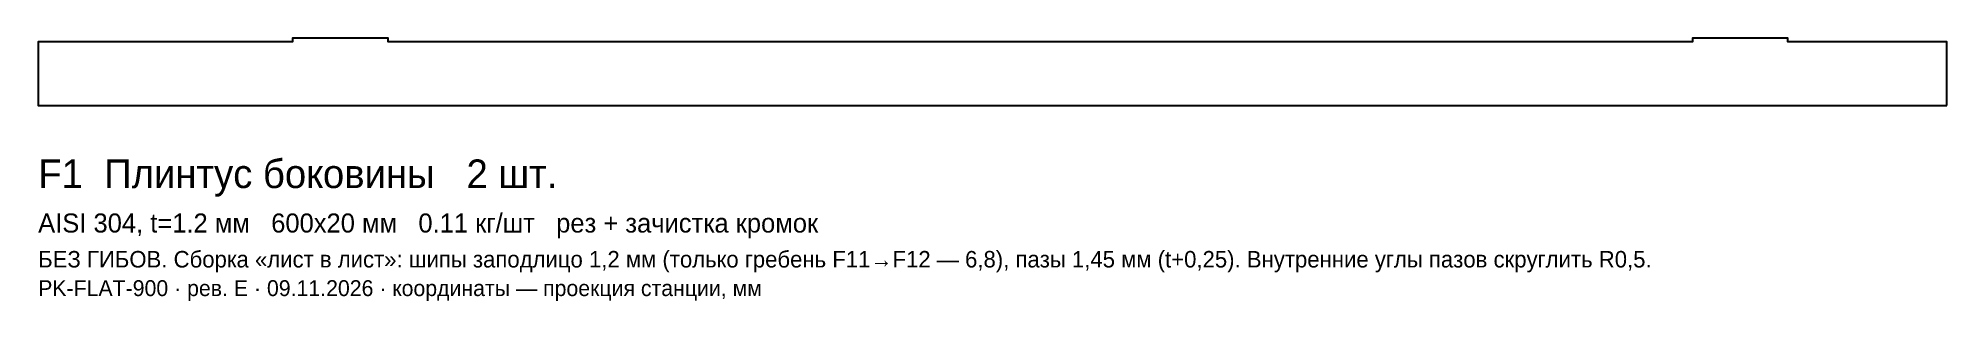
# Model space of a CAD drawing. Header units: millimetres. Extents: x 0 to 600, y -62 to 21.
import ezdxf

# ---------------------------------------------------------------- set-up
doc = ezdxf.new("R2010")
doc.units = ezdxf.units.MM
doc.layers.add('CUT', color=7, linetype='Continuous')
doc.layers.add('INFO', color=3, linetype='Continuous')

msp = doc.modelspace()

# ---------------------------------------------------------------- linework, layer by layer
at = {"layer": 'CUT'}
msp.add_lwpolyline([(600, 0), (600, 20), (550, 20), (550, 21.2), (520, 21.2), (520, 20), (110, 20), (110, 21.2), (80, 21.2), (80, 20), (0, 20), (0, 0)], close=True, dxfattribs=at)

# ---------------------------------------------------------------- texts
at = {"layer": 'INFO'}
for s, height, p in [('F1  Плинтус боковины   2 шт.', 9, (0, -26)), ('AISI 304, t=1.2 мм   600x20 мм   0.11 кг/шт   рез + зачистка кромок', 6, (0, -40)), ('БЕЗ ГИБОВ. Сборка «лист в лист»: шипы заподлицо 1,2 мм (только гребень F11→F12 — 6,8), пазы 1,45 мм (t+0,25). Внутренние углы пазов скруглить R0,5.', 5.2, (0, -51)), ('PK-FLAT-900 · рев. E · 09.11.2026 · координаты — проекция станции, мм', 5, (0, -60))]:
    msp.add_text(s, height=height, dxfattribs=at).set_placement(p)

doc.saveas('drawing.dxf')
